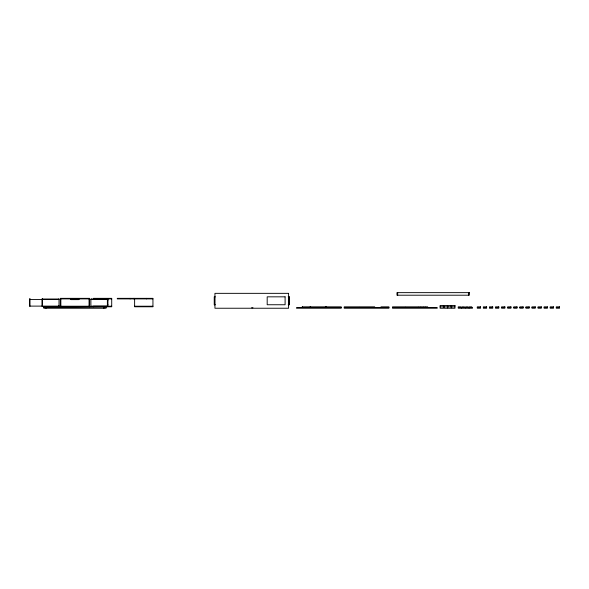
<?xml version="1.0" encoding="UTF-8"?>
<svg xmlns="http://www.w3.org/2000/svg" width="589" height="589" viewBox="0 0 589 589"><rect width="100%" height="100%" fill="white"/><g stroke="black" fill="none" stroke-linecap="round" stroke-linejoin="round"><path stroke-width="0.88" d="M215.324 296.834L214.249 296.834L214.249 304.749L215.324 304.749M288.212 296.834L289.287 296.834L289.287 304.749L288.212 304.749M60.292 298.895L89.609 298.895M111.711 298.895L93.386 298.895L93.386 298.343L111.711 298.343L111.711 306.773L43.439 307.141L106.462 306.773M152.941 298.895L117.299 298.895L117.299 298.343L152.941 298.343L152.941 306.773L134.623 306.773L134.623 298.343M42.518 299.006L59.01 299.006L59.01 306.111L30.002 306.111M107.382 299.006L90.89 299.006L90.89 306.111L107.382 306.111M30.002 299.514L41.907 299.514M42.518 299.514L59.01 299.514M70.886 299.514L79.014 299.514M90.89 299.514L107.382 299.551M29.45 299.624L30.002 299.624M41.974 299.624L42.518 299.624M107.382 299.624L107.927 299.624M107.382 300.729L107.927 300.729M107.382 304.388L107.927 304.388M58.458 305.603L59.01 305.603M60.292 306.221L89.609 306.221M111.711 306.221L93.386 306.221L93.386 306.773M134.623 306.221L152.941 306.221M440.123 306.84L443.384 306.84M444.135 306.84L447.397 306.84M447.861 306.84L451.115 306.84M451.697 306.84L454.958 306.84M341.215 307.539L296.539 307.539L296.539 308.238L341.215 308.238L341.215 306.84L302.216 306.84L302.216 307.539M344.241 307.539L388.917 307.539M392.532 307.539L437.207 307.539L437.207 308.238L392.532 308.238L392.532 306.84L405.099 306.84L405.099 307.539M458.271 307.539L461.533 307.539L461.533 308.238L458.271 308.238L458.271 306.84L460.834 306.84L460.834 307.539M461.879 307.539L465.141 307.539L465.141 308.238L461.879 308.238L461.879 306.84L464.441 306.84L464.441 307.539M465.604 307.539L468.859 307.539L468.859 308.238L465.604 308.238L465.604 306.84L468.159 306.84L468.159 307.539M469.212 307.539L472.466 307.539L472.466 308.238L469.212 308.238L469.212 306.84L471.767 306.84L471.767 307.539M477.296 307.539L480.55 307.539M483.37 307.539L486.632 307.539M489.452 307.539L492.706 307.539M495.526 307.539L498.78 307.539M501.6 307.539L504.861 307.539M507.681 307.539L510.935 307.539M513.755 307.539L517.009 307.539M519.829 307.539L523.091 307.539M525.911 307.539L529.165 307.539M531.985 307.539L535.246 307.539M538.059 307.539L541.32 307.539M544.14 307.539L547.395 307.539M550.214 307.539L553.476 307.539M556.296 307.539L559.55 307.539M251.591 307.775L252.99 307.775M468.638 292.645L468.638 295.207M427.688 307.539L427.688 306.84L425.825 306.84L425.825 307.539M425.346 307.539L425.346 306.84L423.484 306.84L423.484 307.539M422.998 307.539L422.998 306.84L421.135 306.84L421.135 307.539M420.649 307.539L420.649 306.84L418.786 306.84L418.786 307.539M418.242 307.539L418.242 306.84L405.681 306.84L405.681 307.539M397.671 292.645L397.671 295.207M381.002 307.539L381.002 306.84L388.917 306.84L388.917 308.238L344.241 308.238L344.241 306.84L359.135 306.84L359.135 307.539M374.678 307.539L374.678 306.84L359.791 306.84L359.791 307.539M326.321 306.84L326.321 307.539M325.511 306.84L325.511 307.539M310.617 306.84L310.617 307.539M310.123 306.84L310.123 307.539M302.371 306.84L302.371 307.539M289.096 296.834L289.096 304.749M288.912 296.834L288.912 304.749M214.624 296.834L214.624 304.749M214.433 296.834L214.433 304.749M146.617 298.343L146.617 298.895M133.791 298.343L133.791 298.895M130.125 298.343L130.125 298.895M107.927 298.895L107.927 306.221M107.382 298.895L107.382 306.221M106.094 306.773L106.094 308.238L43.8 308.238L43.8 306.773M103.9 306.773L103.9 308.238M91.442 299.006L91.442 299.551M89.609 306.773L89.609 298.343L60.292 298.343L60.292 306.773M89.057 298.895L89.057 306.221M78.801 298.895L78.801 299.624L71.1 299.624L71.1 298.895M60.844 298.895L60.844 306.221M58.458 299.006L58.458 299.551M46.001 306.773L46.001 308.238M469.337 292.645L396.971 292.645L396.971 295.207L469.337 295.207L469.337 292.645M288.588 293.344L214.941 293.344L214.941 308.238L288.588 308.238L288.588 293.344M285.098 296.834L267.185 296.834L267.185 304.749L285.098 304.749L285.098 296.834M30.002 298.895L29.45 298.895L29.45 306.221L30.002 306.221L30.002 298.895M42.518 298.895L41.974 298.895L41.974 306.221L42.518 306.221L42.518 298.895M443.384 305.448L440.123 305.448L440.123 308.238L443.384 308.238L443.384 305.448M447.397 305.448L444.135 305.448L444.135 308.238L447.397 308.238L447.397 305.448M451.115 305.448L447.861 305.448L447.861 308.238L451.115 308.238L451.115 305.448M454.958 305.448L451.697 305.448L451.697 308.238L454.958 308.238L454.958 305.448M480.55 306.84L477.296 306.84L477.296 308.238L480.55 308.238L480.55 306.84M486.632 306.84L483.37 306.84L483.37 308.238L486.632 308.238L486.632 306.84M492.706 306.84L489.452 306.84L489.452 308.238L492.706 308.238L492.706 306.84M498.78 306.84L495.526 306.84L495.526 308.238L498.78 308.238L498.78 306.84M504.861 306.84L501.6 306.84L501.6 308.238L504.861 308.238L504.861 306.84M510.935 306.84L507.681 306.84L507.681 308.238L510.935 308.238L510.935 306.84M517.009 306.84L513.755 306.84L513.755 308.238L517.009 308.238L517.009 306.84M523.091 306.84L519.829 306.84L519.829 308.238L523.091 308.238L523.091 306.84M529.165 306.84L525.911 306.84L525.911 308.238L529.165 308.238L529.165 306.84M535.246 306.84L531.985 306.84L531.985 308.238L535.246 308.238L535.246 306.84M541.32 306.84L538.059 306.84L538.059 308.238L541.32 308.238L541.32 306.84M547.395 306.84L544.14 306.84L544.14 308.238L547.395 308.238L547.395 306.84M553.476 306.84L550.214 306.84L550.214 308.238L553.476 308.238L553.476 306.84M559.55 306.84L556.296 306.84L556.296 308.238L559.55 308.238L559.55 306.84"/></g></svg>
